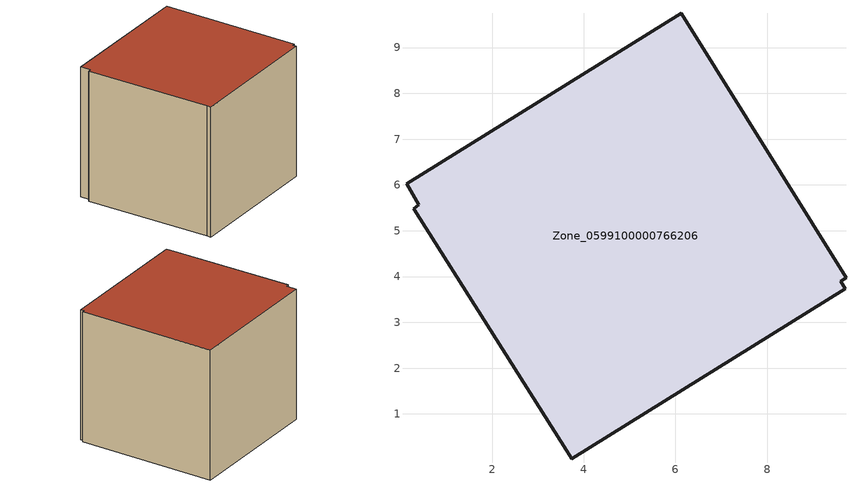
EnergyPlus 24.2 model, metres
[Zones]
Zone_0599100000766206
 floor ground (C_G): 9.61,3.9 9.71,3.73 3.74,0.02 3.63,0.2 0.29,5.48 0.4,5.57 0.13,6.02 6.13,9.75 9.72,3.97 z0
 wall outside (C_F): 9.71,3.73 9.61,3.9 9.72,3.97 6.13,9.75 0.13,6.02 0.4,5.57 0.29,5.48 3.63,0.2 3.74,0.02 9.71,3.73 z0:6.54
 roof outside (C_R): 9.61,3.9 9.72,3.97 6.13,9.75 0.13,6.02 0.4,5.57 0.29,5.48 3.63,0.2 3.74,0.02 9.71,3.73 z6.54
[BUILDING]
Pand.0599100000766206: North Axis=0; Terrain=City; Loads Convergence Tolerance Value=0.04; Temperature Convergence Tolerance Value=0.4; Solar Distribution=FullExterior; Maximum Number of Warmup Days=25; Minimum Number of Warmup Days=1
[Site:Location]
Rotterdam.The.Hague.AP_ZH_NLD Design_Conditions: Latitude=51.96; Longitude=4.45; Time Zone=1; Elevation=-4.5
[SITE:GROUNDTEMPERATURE:BUILDINGSURFACE]
18, 18, 18, 18, 18, 18, 18, 18, 18, 18, 18, 18
[MATERIAL] Thermal Absorptance=0.9; Solar Absorptance=0.7; Visible Absorptance=0.7
Name | Roughness | Thickness | Conductivity | Density | Specific Heat
G.TI.1992-2005 | MediumSmooth | 0.15 | 0.06 | 540 | 1210
F.TI.1992-2005 | Rough | 0.3 | 0.12 | 1920 | 840
R.TI.1992-2005 | MediumRough | 0.2 | 0.08 | 1500 | 1000
[CONSTRUCTION]
C_G: G.TI.1992-2005
C_F: F.TI.1992-2005
C_R: R.TI.1992-2005
[ZONE]
Zone_0599100000766206: Type=1; Multiplier=1; Ceiling Height=Autocalculate; Volume=Autocalculate; Floor Area=autocalculate; Part of Total Floor Area=Yes
[ZONEINFILTRATION:DESIGNFLOWRATE]
Infil_Zone_0599100000766206: Zone or ZoneList or Space or SpaceList=Zone_0599100000766206; Schedule=AlwaysOn; Design Flow Rate Calculation Method=Flow/Area; Flow Rate per Floor Area=0.0015; Constant Term Coefficient=1; Temperature Term Coefficient=0; Velocity Term Coefficient=0; Velocity Squared Term Coefficient=0
[HVACTEMPLATE:ZONE:IDEALLOADSAIRSYSTEM]
Zone_0599100000766206: Maximum Heating Supply Air Temperature=50; Minimum Cooling Supply Air Temperature=13; Maximum Heating Supply Air Humidity Ratio=0.0156; Minimum Cooling Supply Air Humidity Ratio=0.0077; Heating Limit=NoLimit; Cooling Limit=NoLimit; Dehumidification Control Type=ConstantSensibleHeatRatio; Cooling Sensible Heat Ratio=0.7; Dehumidification Setpoint=60; Humidification Control Type=None; Humidification Setpoint=30; Outdoor Air Method=None; Outdoor Air Flow Rate per Person=0.00944; Outdoor Air Flow Rate per Zone Floor Area=0; Outdoor Air Flow Rate per Zone=0; Demand Controlled Ventilation Type=None; Outdoor Air Economizer Type=NoEconomizer; Heat Recovery Type=None; Sensible Heat Recovery Effectiveness=0.7; Latent Heat Recovery Effectiveness=0.65
[ZONECONTROL:THERMOSTAT]
ThermostatControl_Zone_0599100000766206: Zone or ZoneList=Zone_0599100000766206; Control Type Schedule=DualSetpointControlType; Control 1=Thermostat_Zone_0599100000766206; Temperature Difference Between Cutout And Setpoint=0
[THERMOSTATSETPOINT:DUALSETPOINT]
Thermostat_Zone_0599100000766206: Heating Setpoint Temperature Schedule=HeatingSetpoint_Zone_0599100000766206; Cooling Setpoint Temperature Schedule=CoolingSetpoint_Zone_0599100000766206
[SCHEDULE:COMPACT]
HeatingSetpoint_Zone_0599100000766206: Through: 12/31, For: AllDays, Until: 24:00, 21
CoolingSetpoint_Zone_0599100000766206: Through: 12/31, For: AllDays, Until: 24:00, 24
DualSetpointControlType: Through: 12/31, For: AllDays, Until: 24:00, 4
AlwaysOn: Through: 12/31, For: AllDays, Until: 24:00, 1
